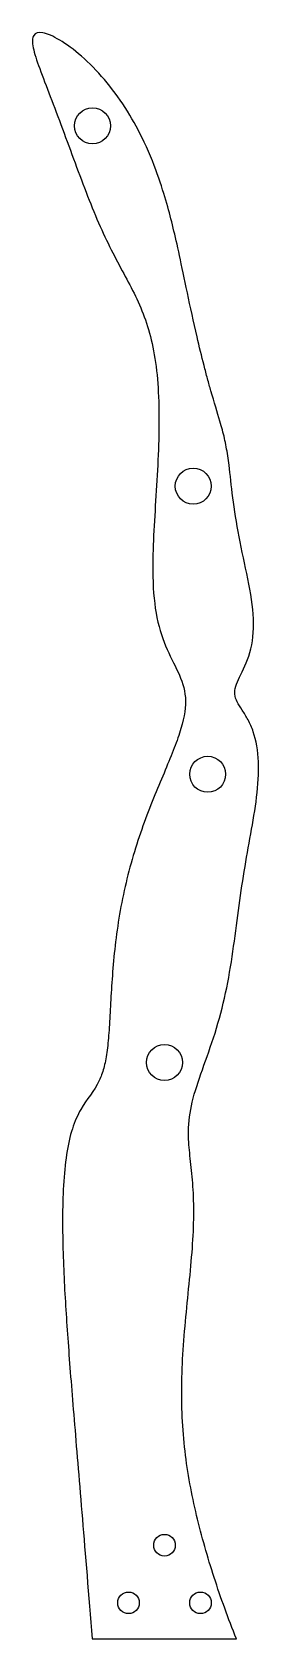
# Model space of a CAD drawing. Header units: millimetres. Extents: x -8 to 23, y 0 to 223.
import ezdxf

# ---------------------------------------------------------------- set-up
doc = ezdxf.new("R2010")
doc.units = ezdxf.units.MM

msp = doc.modelspace()

# ---------------------------------------------------------------- linework, layer by layer
msp.add_line((0, 0), (20.05, 0))
for centre, radius in [((0.05, 210), 2.5), ((14.05, 160), 2.5), ((16.05, 120), 2.5), ((10.05, 80), 2.5), ((10.05, 13), 1.5), ((5.05, 5), 1.5), ((15.05, 5), 1.5)]:
    msp.add_circle(centre, radius)
msp.add_open_spline([(20.05, 0), (18.91, 2.83), (17.88, 5.67), (16.95, 8.52), (16.03, 11.37), (15.21, 14.23), (14.52, 17.14), (13.82, 20.04), (13.26, 22.99), (12.9, 26.06), (12.55, 29.13), (12.39, 32.32), (12.45, 35.67), (12.48, 37.34), (12.57, 39.05), (12.7, 40.78), (12.82, 42.51), (12.98, 44.25), (13.15, 45.99), (13.49, 49.47), (13.87, 52.89), (14.03, 55.98), (14.11, 57.53), (14.14, 58.99), (14.11, 60.35), (14.09, 61.71), (14.01, 62.97), (13.9, 64.14), (13.79, 65.31), (13.66, 66.4), (13.55, 67.44), (13.45, 68.47), (13.37, 69.46), (13.39, 70.45), (13.4, 71.77), (13.57, 73.1), (13.91, 74.51), (14.24, 75.91), (14.75, 77.41), (15.32, 79), (15.88, 80.6), (16.5, 82.3), (17.07, 84.09), (17.63, 85.88), (18.13, 87.75), (18.55, 89.65), (18.96, 91.56), (19.28, 93.5), (19.56, 95.42), (19.84, 97.34), (20.08, 99.25), (20.33, 101.1), (20.57, 102.96), (20.84, 104.76), (21.13, 106.52), (21.42, 108.28), (21.74, 110.01), (22.05, 111.72), (22.35, 113.43), (22.65, 115.14), (22.85, 116.82), (23.06, 118.51), (23.17, 120.17), (23.11, 121.72), (23.04, 123.26), (22.8, 124.68), (22.39, 125.89), (22.18, 126.49), (21.93, 127.04), (21.66, 127.54), (21.4, 128.04), (21.12, 128.49), (20.85, 128.9), (20.59, 129.31), (20.35, 129.69), (20.16, 130.04), (19.98, 130.4), (19.86, 130.75), (19.82, 131.1), (19.78, 131.46), (19.83, 131.82), (19.95, 132.22), (20.07, 132.61), (20.26, 133.03), (20.49, 133.5), (20.95, 134.44), (21.54, 135.56), (21.93, 136.91), (22.31, 138.26), (22.49, 139.82), (22.41, 141.56), (22.34, 143.29), (22.02, 145.18), (21.63, 147.13), (21.24, 149.07), (20.79, 151.06), (20.42, 152.97), (20.05, 154.88), (19.77, 156.71), (19.55, 158.38), (19.33, 160.05), (19.19, 161.56), (19.02, 162.91), (18.91, 163.81), (18.78, 164.64), (18.63, 165.44), (18.49, 166.23), (18.31, 167), (18.1, 167.79), (17.99, 168.18), (17.88, 168.58), (17.76, 168.99), (17.4, 170.23), (16.97, 171.6), (16.5, 173.22), (16.35, 173.76), (16.19, 174.32), (16.03, 174.91), (15.87, 175.5), (15.71, 176.11), (15.54, 176.75), (15.22, 178.01), (14.89, 179.36), (14.57, 180.73), (14.09, 182.79), (13.64, 184.9), (13.23, 186.83), (12.82, 188.77), (12.46, 190.51), (12.14, 191.99), (11.82, 193.47), (11.54, 194.69), (11.26, 195.82), (10.99, 196.95), (10.71, 198.01), (10.37, 199.21), (10.02, 200.41), (9.61, 201.77), (9.05, 203.32), (8.49, 204.87), (7.79, 206.61), (6.9, 208.42), (6.22, 209.77), (5.45, 211.17), (4.57, 212.53), (3.7, 213.89), (2.72, 215.21), (1.69, 216.42), (-0.37, 218.84), (-2.66, 220.8), (-4.51, 221.9), (-5.43, 222.45), (-6.24, 222.79), (-6.86, 222.9), (-7.47, 223.01), (-7.91, 222.89), (-8.13, 222.54), (-8.35, 222.2), (-8.36, 221.62), (-8.2, 220.84), (-8.04, 220.06), (-7.72, 219.08), (-7.3, 217.94), (-6.88, 216.79), (-6.37, 215.48), (-5.83, 214.07), (-5.28, 212.65), (-4.71, 211.14), (-4.13, 209.58), (-3.55, 208.02), (-2.96, 206.42), (-2.38, 204.85), (-1.8, 203.28), (-1.22, 201.73), (-0.64, 200.25), (-0.06, 198.77), (0.52, 197.37), (1.1, 196.05), (1.69, 194.74), (2.27, 193.52), (2.86, 192.37), (4.03, 190.08), (5.2, 188.09), (6.2, 185.97), (6.7, 184.91), (7.16, 183.81), (7.55, 182.62), (7.95, 181.43), (8.28, 180.15), (8.54, 178.76), (8.8, 177.36), (8.99, 175.86), (9.11, 174.24), (9.23, 172.63), (9.29, 170.92), (9.28, 169.13), (9.28, 165.56), (9.05, 161.71), (8.82, 157.96), (8.7, 156.09), (8.58, 154.25), (8.51, 152.48), (8.43, 150.71), (8.39, 149.02), (8.43, 147.44), (8.48, 145.33), (8.66, 143.42), (9, 141.74), (9.35, 140.06), (9.85, 138.61), (10.42, 137.31), (10.99, 136.02), (11.63, 134.89), (12.12, 133.76), (12.61, 132.63), (12.95, 131.49), (12.97, 130.19), (13, 128.89), (12.71, 127.42), (12.14, 125.7), (11.58, 123.97), (10.74, 121.99), (9.81, 119.75), (8.87, 117.51), (7.83, 115.02), (6.88, 112.33), (5.94, 109.65), (5.09, 106.77), (4.45, 103.86), (4.13, 102.4), (3.85, 100.93), (3.63, 99.47), (3.4, 98.02), (3.22, 96.57), (3.07, 95.17), (2.78, 92.36), (2.64, 89.7), (2.51, 87.37), (2.45, 86.2), (2.39, 85.11), (2.31, 84.11), (2.24, 83.12), (2.15, 82.21), (2.03, 81.39), (1.92, 80.58), (1.77, 79.85), (1.6, 79.21), (1.42, 78.57), (1.21, 78.01), (0.98, 77.5), (0.26, 75.99), (-0.73, 74.97), (-1.59, 73.46), (-2.02, 72.71), (-2.42, 71.83), (-2.76, 70.8), (-3.09, 69.76), (-3.36, 68.57), (-3.57, 67.24), (-3.97, 64.58), (-4.11, 61.42), (-4.12, 58.26), (-4.12, 56.69), (-4.09, 55.11), (-4.05, 53.57), (-4, 52.02), (-3.93, 50.51), (-3.86, 49.01), (-3.7, 46.02), (-3.51, 43.11), (-3.27, 40), (-3.04, 36.89), (-2.77, 33.54), (-2.45, 29.71), (-2.14, 25.88), (-1.78, 21.57), (-1.37, 16.64), (-0.96, 11.72), (-0.5, 6.18), (0, 0)], degree=3, knots=[0, 0, 0, 0, 0.0175877, 0.0175877, 0.0175877, 0.0351777, 0.0351777, 0.0351777, 0.0527615, 0.0527615, 0.0527615, 0.0703523, 0.0703523, 0.0703523, 0.0791475, 0.0791475, 0.0791475, 0.0879415, 0.0879415, 0.0879415, 0.1055304, 0.1055304, 0.1055304, 0.1143232, 0.1143232, 0.1143232, 0.1231181, 0.1231181, 0.1231181, 0.1319119, 0.1319119, 0.1319119, 0.1407037, 0.1407037, 0.1407037, 0.1524275, 0.1524275, 0.1524275, 0.1641568, 0.1641568, 0.1641568, 0.1758829, 0.1758829, 0.1758829, 0.1876083, 0.1876083, 0.1876083, 0.1993335, 0.1993335, 0.1993335, 0.2110594, 0.2110594, 0.2110594, 0.222784, 0.222784, 0.222784, 0.2345093, 0.2345093, 0.2345093, 0.2462327, 0.2462327, 0.2462327, 0.2579624, 0.2579624, 0.2579624, 0.269686, 0.269686, 0.269686, 0.275548, 0.275548, 0.275548, 0.281411, 0.281411, 0.281411, 0.2872728, 0.2872728, 0.2872728, 0.2931363, 0.2931363, 0.2931363, 0.2990009, 0.2990009, 0.2990009, 0.3048608, 0.3048608, 0.3048608, 0.3165877, 0.3165877, 0.3165877, 0.3283127, 0.3283127, 0.3283127, 0.3400388, 0.3400388, 0.3400388, 0.3517645, 0.3517645, 0.3517645, 0.363493, 0.363493, 0.363493, 0.3752191, 0.3752191, 0.3752191, 0.3830335, 0.3830335, 0.3830335, 0.3908508, 0.3908508, 0.3908508, 0.3947572, 0.3947572, 0.3947572, 0.4064783, 0.4064783, 0.4064783, 0.4103874, 0.4103874, 0.4103874, 0.4142965, 0.4142965, 0.4142965, 0.422113, 0.422113, 0.422113, 0.4338455, 0.4338455, 0.4338455, 0.4455733, 0.4455733, 0.4455733, 0.457294, 0.457294, 0.457294, 0.4690128, 0.4690128, 0.4690128, 0.4807415, 0.4807415, 0.4807415, 0.4924716, 0.4924716, 0.4924716, 0.501264, 0.501264, 0.501264, 0.51006, 0.51006, 0.51006, 0.5276463, 0.5276463, 0.5276463, 0.5364428, 0.5364428, 0.5364428, 0.5452317, 0.5452317, 0.5452317, 0.554028, 0.554028, 0.554028, 0.5628222, 0.5628222, 0.5628222, 0.5716166, 0.5716166, 0.5716166, 0.5804109, 0.5804109, 0.5804109, 0.5892044, 0.5892044, 0.5892044, 0.5979991, 0.5979991, 0.5979991, 0.6067921, 0.6067921, 0.6067921, 0.6155875, 0.6155875, 0.6155875, 0.6331788, 0.6331788, 0.6331788, 0.6419692, 0.6419692, 0.6419692, 0.6507636, 0.6507636, 0.6507636, 0.6595586, 0.6595586, 0.6595586, 0.6683515, 0.6683515, 0.6683515, 0.6859395, 0.6859395, 0.6859395, 0.6947349, 0.6947349, 0.6947349, 0.7035291, 0.7035291, 0.7035291, 0.7152555, 0.7152555, 0.7152555, 0.7269807, 0.7269807, 0.7269807, 0.7387057, 0.7387057, 0.7387057, 0.7504291, 0.7504291, 0.7504291, 0.7621554, 0.7621554, 0.7621554, 0.7738789, 0.7738789, 0.7738789, 0.7856058, 0.7856058, 0.7856058, 0.7973313, 0.7973313, 0.7973313, 0.8031943, 0.8031943, 0.8031943, 0.8090573, 0.8090573, 0.8090573, 0.8207834, 0.8207834, 0.8207834, 0.8266457, 0.8266457, 0.8266457, 0.8325082, 0.8325082, 0.8325082, 0.8383705, 0.8383705, 0.8383705, 0.8442317, 0.8442317, 0.8442317, 0.8618167, 0.8618167, 0.8618167, 0.8706132, 0.8706132, 0.8706132, 0.8794081, 0.8794081, 0.8794081, 0.8970003, 0.8970003, 0.8970003, 0.9057921, 0.9057921, 0.9057921, 0.9145913, 0.9145913, 0.9145913, 0.9321739, 0.9321739, 0.9321739, 0.9497592, 0.9497592, 0.9497592, 0.9673532, 0.9673532, 0.9673532, 0.9849395, 0.9849395, 0.9849395, 0.9849395])

doc.saveas('drawing.dxf')
